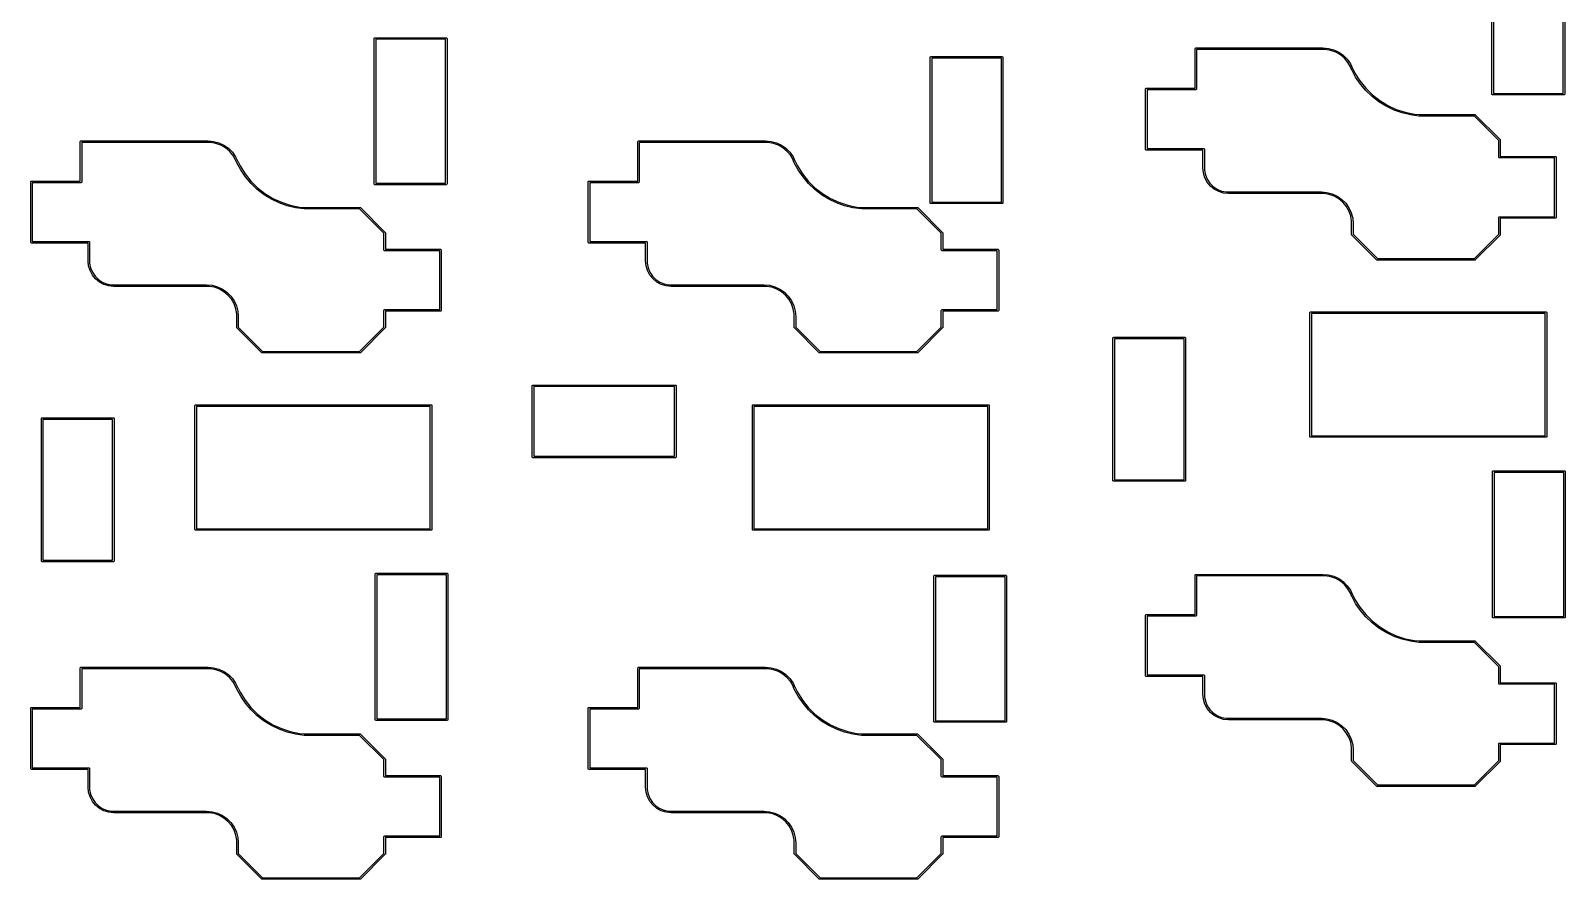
# Model space of a CAD drawing. Extents: x 44 to 182, y -112 to -26.
# Drawn here: x 43.76 to 93.31, y -81.47 to -54.06 of the extents above; entities that cross this region are included whole.
import ezdxf

# ---------------------------------------------------------------- set-up
doc = ezdxf.new("R2010")
doc.units = 0
doc.layers.add('BLACK', color=7, linetype='CONTINUOUS')

msp = doc.modelspace()

# ---------------------------------------------------------------- linework, layer by layer
at = {"layer": 'BLACK', "linetype": 'CONTINUOUS'}
for p, q in [((90.94, -56.105), (90.94, -51.405)), ((90.99, -51.43), (90.99, -56.08)), ((93.24, -56.08), (93.24, -51.43)), ((93.29, -51.405), (93.29, -56.105)), ((54.85, -54.3075), (54.851903, -54.297933)), ((54.85, -59.0075), (54.85, -54.3075)), ((54.851903, -54.297933), (54.865433, -54.284403)), ((54.865433, -54.284403), (54.875, -54.2825)), ((54.875, -54.2825), (57.175, -54.2825)), ((54.9, -54.3325), (54.9, -58.9825)), ((57.15, -54.3325), (54.9, -54.3325)), ((57.15, -58.9825), (57.15, -54.3325)), ((57.175, -54.2825), (57.184567, -54.284403)), ((57.184567, -54.284403), (57.198097, -54.297933)), ((57.198097, -54.297933), (57.2, -54.3075)), ((57.2, -54.3075), (57.2, -59.0075)), ((72.8, -54.9175), (72.801903, -54.907933)), ((72.8, -59.6175), (72.8, -54.9175)), ((72.801903, -54.907933), (72.815433, -54.894403)), ((72.815433, -54.894403), (72.825, -54.8925)), ((72.825, -54.8925), (75.125, -54.8925)), ((72.85, -54.9425), (72.85, -59.5925)), ((75.1, -54.9425), (72.85, -54.9425)), ((75.1, -59.5925), (75.1, -54.9425)), ((75.125, -54.8925), (75.134567, -54.894403)), ((75.134567, -54.894403), (75.148097, -54.907933)), ((75.148097, -54.907933), (75.15, -54.9175)), ((75.15, -54.9175), (75.15, -59.6175)), ((81.356, -54.64), (81.357903, -54.630433)), ((81.356, -55.34), (81.356, -54.64)), ((81.357903, -54.630433), (81.371433, -54.616903)), ((81.371433, -54.616903), (81.381, -54.615)), ((81.381, -54.615), (85.485, -54.615)), ((81.406, -54.665), (81.406, -55.34)), ((85.485, -54.665), (81.406, -54.665)), ((85.485, -54.615), (85.662989, -54.630572)), ((85.570301, -54.665), (85.485, -54.665)), ((85.738312, -54.694625), (85.570301, -54.665)), ((85.662989, -54.630572), (85.835571, -54.676815)), ((85.898627, -54.752975), (85.738312, -54.694625)), ((85.835571, -54.676815), (85.9975, -54.752324)), ((86.046373, -54.838276), (85.898627, -54.752975)), ((85.9975, -54.752324), (86.143857, -54.854805)), ((86.177062, -54.947938), (86.046373, -54.838276)), ((86.143857, -54.854805), (86.270196, -54.981143)), ((86.286724, -55.078627), (86.177062, -54.947938)), ((86.270196, -54.981143), (86.372676, -55.1275)), ((81.356, -55.915), (81.356, -55.34)), ((81.406, -55.34), (81.406, -55.94)), ((86.372025, -55.226374), (86.286724, -55.078627)), ((86.4012, -55.306531), (86.372025, -55.226374)), ((86.372676, -55.1275), (86.442286, -55.27678)), ((86.401201, -55.30653), (86.4012, -55.306531)), ((86.410713, -55.318706), (86.401201, -55.30653)), ((86.412735, -55.319285), (86.410713, -55.318706)), ((86.538514, -55.552368), (86.412735, -55.319285)), ((86.442286, -55.27678), (86.452147, -55.287223)), ((86.452147, -55.287223), (86.452166, -55.287214)), ((86.452166, -55.287214), (86.51691, -55.423858)), ((86.51691, -55.423858), (86.677224, -55.680282)), ((79.756, -55.94), (79.757903, -55.930433)), ((79.756, -57.89), (79.756, -55.94)), ((79.757903, -55.930433), (79.771433, -55.916903)), ((79.771433, -55.916903), (79.781, -55.915)), ((79.781, -55.915), (81.356, -55.915)), ((81.381, -55.965), (79.806, -55.965)), ((79.806, -55.965), (79.806, -57.865)), ((81.390567, -55.963097), (81.381, -55.965)), ((81.404097, -55.949567), (81.390567, -55.963097)), ((81.406, -55.94), (81.404097, -55.949567)), ((86.694762, -55.781052), (86.538514, -55.552368)), ((86.677224, -55.680282), (86.866177, -55.916397)), ((86.874021, -55.992183), (86.694762, -55.781052)), ((86.866177, -55.916397), (87.081222, -56.129022)), ((87.074332, -56.183454), (86.874021, -55.992183)), ((87.293511, -56.352779), (87.074332, -56.183454)), ((87.081222, -56.129022), (87.319461, -56.315291)), ((87.529161, -56.498306), (87.293511, -56.352779)), ((87.319461, -56.315291), (87.577682, -56.472693)), ((87.577682, -56.472693), (87.852406, -56.599107)), ((90.941903, -56.114567), (90.94, -56.105)), ((90.955433, -56.128097), (90.941903, -56.114567)), ((90.965, -56.13), (90.955433, -56.128097)), ((93.265, -56.13), (90.965, -56.13)), ((90.99, -56.08), (93.24, -56.08)), ((93.274567, -56.128097), (93.265, -56.13)), ((93.288097, -56.114567), (93.274567, -56.128097)), ((93.29, -56.105), (93.288097, -56.114567)), ((87.778712, -56.618449), (87.529161, -56.498306)), ((88.039437, -56.711894), (87.778712, -56.618449)), ((87.852406, -56.599107), (88.13993, -56.692829)), ((88.308491, -56.777621), (88.039437, -56.711894)), ((88.13993, -56.692829), (88.436378, -56.752596)), ((88.582934, -56.814913), (88.308491, -56.777621)), ((88.436378, -56.752596), (88.586054, -56.765)), ((88.583679, -56.814737), (88.582934, -56.814913)), ((88.585, -56.815), (88.583679, -56.814737)), ((90.374644, -56.815), (88.585, -56.815)), ((88.586054, -56.765), (90.385, -56.765)), ((91.16, -57.600356), (90.374644, -56.815)), ((90.385, -56.765), (90.394567, -56.766903)), ((90.394567, -56.766903), (90.402678, -56.772322)), ((90.402678, -56.772322), (91.202678, -57.572322)), ((45.356, -57.64), (45.357903, -57.630433)), ((45.356, -58.34), (45.356, -57.64)), ((45.357903, -57.630433), (45.371433, -57.616903)), ((45.371433, -57.616903), (45.381, -57.615)), ((45.381, -57.615), (49.485, -57.615)), ((45.406, -57.665), (45.406, -58.34)), ((49.485, -57.665), (45.406, -57.665)), ((49.485, -57.615), (49.662989, -57.630572)), ((49.570301, -57.665), (49.485, -57.665)), ((49.738312, -57.694625), (49.570301, -57.665)), ((49.662989, -57.630572), (49.835571, -57.676815)), ((49.898627, -57.752975), (49.738312, -57.694625)), ((49.835571, -57.676815), (49.9975, -57.752324)), ((50.046373, -57.838276), (49.898627, -57.752975)), ((49.9975, -57.752324), (50.143857, -57.854805)), ((50.177062, -57.947938), (50.046373, -57.838276)), ((50.143857, -57.854805), (50.270196, -57.981143)), ((50.286724, -58.078627), (50.177062, -57.947938)), ((63.356, -57.64), (63.357903, -57.630433)), ((63.356, -58.34), (63.356, -57.64)), ((63.357903, -57.630433), (63.371433, -57.616903)), ((63.371433, -57.616903), (63.381, -57.615)), ((63.381, -57.615), (67.485, -57.615)), ((63.406, -57.665), (63.406, -58.34)), ((67.485, -57.665), (63.406, -57.665)), ((67.485, -57.615), (67.662989, -57.630572)), ((67.570301, -57.665), (67.485, -57.665)), ((67.738312, -57.694625), (67.570301, -57.665)), ((67.662989, -57.630572), (67.835571, -57.676815)), ((67.898627, -57.752975), (67.738312, -57.694625)), ((67.835571, -57.676815), (67.9975, -57.752324)), ((68.046373, -57.838276), (67.898627, -57.752975)), ((67.9975, -57.752324), (68.143857, -57.854805)), ((68.177062, -57.947938), (68.046373, -57.838276)), ((68.143857, -57.854805), (68.270196, -57.981143)), ((68.286724, -58.078627), (68.177062, -57.947938)), ((79.757903, -57.899567), (79.756, -57.89)), ((79.771433, -57.913097), (79.757903, -57.899567)), ((79.781, -57.915), (79.771433, -57.913097)), ((81.61, -57.915), (79.781, -57.915)), ((79.806, -57.865), (81.635, -57.865)), ((81.61, -58.49), (81.61, -57.915)), ((81.635, -57.865), (81.644567, -57.866903)), ((81.644567, -57.866903), (81.658097, -57.880433)), ((81.658097, -57.880433), (81.66, -57.89)), ((81.66, -57.89), (81.66, -58.49)), ((91.16, -58.14), (91.16, -57.600356)), ((91.202678, -57.572322), (91.208097, -57.580433)), ((91.208097, -57.580433), (91.21, -57.59)), ((91.21, -57.59), (91.21, -58.115)), ((45.356, -58.915), (45.356, -58.34)), ((45.406, -58.34), (45.406, -58.94)), ((50.270196, -57.981143), (50.372676, -58.1275)), ((50.372025, -58.226374), (50.286724, -58.078627)), ((50.4012, -58.306531), (50.372025, -58.226374)), ((50.372676, -58.1275), (50.442286, -58.27678)), ((50.401201, -58.30653), (50.4012, -58.306531)), ((50.410713, -58.318706), (50.401201, -58.30653)), ((50.412735, -58.319285), (50.410713, -58.318706)), ((50.538514, -58.552368), (50.412735, -58.319285)), ((50.442286, -58.27678), (50.452147, -58.287223)), ((50.452147, -58.287223), (50.452166, -58.287214)), ((50.452166, -58.287214), (50.51691, -58.423858)), ((50.51691, -58.423858), (50.677224, -58.680282)), ((63.356, -58.915), (63.356, -58.34)), ((63.406, -58.34), (63.406, -58.94)), ((68.270196, -57.981143), (68.372676, -58.1275)), ((68.372025, -58.226374), (68.286724, -58.078627)), ((68.4012, -58.306531), (68.372025, -58.226374)), ((68.372676, -58.1275), (68.442286, -58.27678)), ((68.401201, -58.30653), (68.4012, -58.306531)), ((68.410713, -58.318706), (68.401201, -58.30653)), ((68.412735, -58.319285), (68.410713, -58.318706)), ((68.538514, -58.552368), (68.412735, -58.319285)), ((68.442286, -58.27678), (68.452147, -58.287223)), ((68.452147, -58.287223), (68.452166, -58.287214)), ((68.452166, -58.287214), (68.51691, -58.423858)), ((68.51691, -58.423858), (68.677224, -58.680282)), ((91.161903, -58.149567), (91.16, -58.14)), ((91.175433, -58.163097), (91.161903, -58.149567)), ((91.185, -58.165), (91.175433, -58.163097)), ((92.964, -58.165), (91.185, -58.165)), ((91.21, -58.115), (92.989, -58.115)), ((92.964, -60.065), (92.964, -58.165)), ((92.989, -58.115), (92.998567, -58.116903)), ((92.998567, -58.116903), (93.012097, -58.130433)), ((93.012097, -58.130433), (93.014, -58.14)), ((93.014, -58.14), (93.014, -60.09)), ((43.756, -58.94), (43.757903, -58.930433)), ((43.756, -60.89), (43.756, -58.94)), ((43.757903, -58.930433), (43.771433, -58.916903)), ((43.771433, -58.916903), (43.781, -58.915)), ((43.781, -58.915), (45.356, -58.915)), ((45.381, -58.965), (43.806, -58.965)), ((43.806, -58.965), (43.806, -60.865)), ((45.390567, -58.963097), (45.381, -58.965)), ((45.404097, -58.949567), (45.390567, -58.963097)), ((45.406, -58.94), (45.404097, -58.949567)), ((50.694762, -58.781052), (50.538514, -58.552368)), ((50.677224, -58.680282), (50.866177, -58.916397)), ((50.874021, -58.992183), (50.694762, -58.781052)), ((50.866177, -58.916397), (51.081222, -59.129022)), ((61.756, -58.94), (61.757903, -58.930433)), ((61.756, -60.89), (61.756, -58.94)), ((61.757903, -58.930433), (61.771433, -58.916903)), ((61.771433, -58.916903), (61.781, -58.915)), ((61.781, -58.915), (63.356, -58.915)), ((63.381, -58.965), (61.806, -58.965)), ((61.806, -58.965), (61.806, -60.865)), ((63.390567, -58.963097), (63.381, -58.965)), ((63.404097, -58.949567), (63.390567, -58.963097)), ((63.406, -58.94), (63.404097, -58.949567)), ((68.694762, -58.781052), (68.538514, -58.552368)), ((68.677224, -58.680282), (68.866177, -58.916397)), ((68.874021, -58.992183), (68.694762, -58.781052)), ((68.866177, -58.916397), (69.081222, -59.129022)), ((81.625852, -58.65095), (81.61, -58.49)), ((81.672799, -58.805714), (81.625852, -58.65095)), ((81.66, -58.49), (81.66, -58.566331)), ((81.66, -58.566331), (81.689783, -58.716059)), ((81.749038, -58.948345), (81.672799, -58.805714)), ((81.689783, -58.716059), (81.748204, -58.8571)), ((81.748204, -58.8571), (81.833018, -58.984034)), ((81.851637, -59.073363), (81.749038, -58.948345)), ((51.074332, -59.183454), (50.874021, -58.992183)), ((51.293511, -59.352779), (51.074332, -59.183454)), ((51.081222, -59.129022), (51.319461, -59.315291)), ((51.529161, -59.498306), (51.293511, -59.352779)), ((51.319461, -59.315291), (51.577682, -59.472693)), ((54.851903, -59.017067), (54.85, -59.0075)), ((54.865433, -59.030597), (54.851903, -59.017067)), ((54.875, -59.0325), (54.865433, -59.030597)), ((57.175, -59.0325), (54.875, -59.0325)), ((54.9, -58.9825), (57.15, -58.9825)), ((57.184567, -59.030597), (57.175, -59.0325)), ((57.198097, -59.017067), (57.184567, -59.030597)), ((57.2, -59.0075), (57.198097, -59.017067)), ((69.074332, -59.183454), (68.874021, -58.992183)), ((69.293511, -59.352779), (69.074332, -59.183454)), ((69.081222, -59.129022), (69.319461, -59.315291)), ((69.529161, -59.498306), (69.293511, -59.352779)), ((69.319461, -59.315291), (69.577682, -59.472693)), ((81.833018, -58.984034), (81.940966, -59.091982)), ((81.976655, -59.175962), (81.851637, -59.073363)), ((81.940966, -59.091982), (82.0679, -59.176796)), ((82.119286, -59.252201), (81.976655, -59.175962)), ((82.0679, -59.176796), (82.208941, -59.235217)), ((82.27405, -59.299148), (82.119286, -59.252201)), ((82.208941, -59.235217), (82.358669, -59.265)), ((82.435, -59.315), (82.27405, -59.299148)), ((82.358669, -59.265), (82.435, -59.265)), ((82.435, -59.265), (85.435, -59.265)), ((85.435, -59.315), (82.435, -59.315)), ((85.435, -59.265), (85.612989, -59.280572)), ((85.520301, -59.315), (85.435, -59.315)), ((85.688312, -59.344625), (85.520301, -59.315)), ((85.612989, -59.280572), (85.785571, -59.326815)), ((85.848627, -59.402975), (85.688312, -59.344625)), ((85.785571, -59.326815), (85.9475, -59.402324)), ((85.996373, -59.488276), (85.848627, -59.402975)), ((85.9475, -59.402324), (86.093857, -59.504804)), ((51.778712, -59.618449), (51.529161, -59.498306)), ((51.577682, -59.472693), (51.852406, -59.599107)), ((52.039437, -59.711894), (51.778712, -59.618449)), ((51.852406, -59.599107), (52.13993, -59.692829)), ((52.308491, -59.777621), (52.039437, -59.711894)), ((52.13993, -59.692829), (52.436378, -59.752596)), ((52.582934, -59.814913), (52.308491, -59.777621)), ((52.436378, -59.752596), (52.586054, -59.765)), ((52.583679, -59.814737), (52.582934, -59.814913)), ((52.585, -59.815), (52.583679, -59.814737)), ((54.374644, -59.815), (52.585, -59.815)), ((52.586054, -59.765), (54.385, -59.765)), ((55.16, -60.600356), (54.374644, -59.815)), ((54.385, -59.765), (54.394567, -59.766903)), ((54.394567, -59.766903), (54.402678, -59.772322)), ((54.402678, -59.772322), (55.202678, -60.572322)), ((69.778712, -59.618449), (69.529161, -59.498306)), ((69.577682, -59.472693), (69.852406, -59.599107)), ((70.039437, -59.711894), (69.778712, -59.618449)), ((69.852406, -59.599107), (70.13993, -59.692829)), ((70.308491, -59.777621), (70.039437, -59.711894)), ((70.13993, -59.692829), (70.436378, -59.752596)), ((70.582934, -59.814913), (70.308491, -59.777621)), ((70.436378, -59.752596), (70.586054, -59.765)), ((70.583679, -59.814737), (70.582934, -59.814913)), ((70.585, -59.815), (70.583679, -59.814737)), ((72.374644, -59.815), (70.585, -59.815)), ((70.586054, -59.765), (72.385, -59.765)), ((73.16, -60.600356), (72.374644, -59.815)), ((72.385, -59.765), (72.394567, -59.766903)), ((72.394567, -59.766903), (72.402678, -59.772322)), ((72.402678, -59.772322), (73.202678, -60.572322)), ((72.801903, -59.627067), (72.8, -59.6175)), ((72.815433, -59.640597), (72.801903, -59.627067)), ((72.825, -59.6425), (72.815433, -59.640597)), ((75.125, -59.6425), (72.825, -59.6425)), ((72.85, -59.5925), (75.1, -59.5925)), ((75.134567, -59.640597), (75.125, -59.6425)), ((75.148097, -59.627067), (75.134567, -59.640597)), ((75.15, -59.6175), (75.148097, -59.627067)), ((86.127062, -59.597938), (85.996373, -59.488276)), ((86.093857, -59.504804), (86.220196, -59.631143)), ((86.236724, -59.728627), (86.127062, -59.597938)), ((86.220196, -59.631143), (86.322676, -59.7775)), ((86.322025, -59.876373), (86.236724, -59.728627)), ((86.380375, -60.036688), (86.322025, -59.876373)), ((86.322676, -59.7775), (86.398185, -59.939429)), ((86.398185, -59.939429), (86.444428, -60.112011)), ((86.41, -60.204699), (86.380375, -60.036688)), ((86.41, -60.29), (86.41, -60.204699)), ((86.41, -60.64), (86.41, -60.29)), ((86.444428, -60.112011), (86.46, -60.29)), ((86.46, -60.29), (86.46, -60.629644)), ((91.16, -60.09), (91.161903, -60.080433)), ((91.16, -60.629644), (91.16, -60.09)), ((91.161903, -60.080433), (91.175433, -60.066903)), ((91.175433, -60.066903), (91.185, -60.065)), ((91.185, -60.065), (92.964, -60.065)), ((92.989, -60.115), (91.21, -60.115)), ((91.21, -60.115), (91.21, -60.64)), ((92.998567, -60.113097), (92.989, -60.115)), ((93.012097, -60.099567), (92.998567, -60.113097)), ((93.014, -60.09), (93.012097, -60.099567)), ((43.757903, -60.899567), (43.756, -60.89)), ((43.771433, -60.913097), (43.757903, -60.899567)), ((43.781, -60.915), (43.771433, -60.913097)), ((45.61, -60.915), (43.781, -60.915)), ((43.806, -60.865), (45.635, -60.865)), ((45.61, -61.49), (45.61, -60.915)), ((45.635, -60.865), (45.644567, -60.866903)), ((45.644567, -60.866903), (45.658097, -60.880433)), ((45.658097, -60.880433), (45.66, -60.89)), ((45.66, -60.89), (45.66, -61.49)), ((55.16, -61.14), (55.16, -60.600356)), ((55.202678, -60.572322), (55.208097, -60.580433)), ((55.208097, -60.580433), (55.21, -60.59)), ((55.21, -60.59), (55.21, -61.115)), ((61.757903, -60.899567), (61.756, -60.89)), ((61.771433, -60.913097), (61.757903, -60.899567)), ((61.781, -60.915), (61.771433, -60.913097)), ((63.61, -60.915), (61.781, -60.915)), ((61.806, -60.865), (63.635, -60.865)), ((63.61, -61.49), (63.61, -60.915)), ((63.635, -60.865), (63.644567, -60.866903)), ((63.644567, -60.866903), (63.658097, -60.880433)), ((63.658097, -60.880433), (63.66, -60.89)), ((63.66, -60.89), (63.66, -61.49)), ((73.16, -61.14), (73.16, -60.600356)), ((73.202678, -60.572322), (73.208097, -60.580433)), ((73.208097, -60.580433), (73.21, -60.59)), ((73.21, -60.59), (73.21, -61.115)), ((86.411903, -60.649567), (86.41, -60.64)), ((86.417322, -60.657678), (86.411903, -60.649567)), ((87.217322, -61.457678), (86.417322, -60.657678)), ((86.46, -60.629644), (87.245356, -61.415)), ((90.374644, -61.415), (91.16, -60.629644)), ((91.202678, -60.657678), (90.402678, -61.457678)), ((91.208097, -60.649567), (91.202678, -60.657678)), ((91.21, -60.64), (91.208097, -60.649567)), ((55.161903, -61.149567), (55.16, -61.14)), ((55.175433, -61.163097), (55.161903, -61.149567)), ((55.185, -61.165), (55.175433, -61.163097)), ((56.964, -61.165), (55.185, -61.165)), ((55.21, -61.115), (56.989, -61.115)), ((56.964, -63.065), (56.964, -61.165)), ((56.989, -61.115), (56.998567, -61.116903)), ((56.998567, -61.116903), (57.012097, -61.130433)), ((57.012097, -61.130433), (57.014, -61.14)), ((57.014, -61.14), (57.014, -63.09)), ((73.161903, -61.149567), (73.16, -61.14)), ((73.175433, -61.163097), (73.161903, -61.149567)), ((73.185, -61.165), (73.175433, -61.163097)), ((74.964, -61.165), (73.185, -61.165)), ((73.21, -61.115), (74.989, -61.115)), ((74.964, -63.065), (74.964, -61.165)), ((74.989, -61.115), (74.998567, -61.116903)), ((74.998567, -61.116903), (75.012097, -61.130433)), ((75.012097, -61.130433), (75.014, -61.14)), ((75.014, -61.14), (75.014, -63.09)), ((87.245356, -61.415), (90.374644, -61.415)), ((45.625852, -61.65095), (45.61, -61.49)), ((45.672799, -61.805714), (45.625852, -61.65095)), ((45.66, -61.49), (45.66, -61.566331)), ((45.66, -61.566331), (45.689783, -61.716059)), ((45.749038, -61.948345), (45.672799, -61.805714)), ((45.689783, -61.716059), (45.748204, -61.8571)), ((45.748204, -61.8571), (45.833018, -61.984034)), ((63.625852, -61.65095), (63.61, -61.49)), ((63.672799, -61.805714), (63.625852, -61.65095)), ((63.66, -61.49), (63.66, -61.566331)), ((63.66, -61.566331), (63.689783, -61.716059)), ((63.749038, -61.948345), (63.672799, -61.805714)), ((63.689783, -61.716059), (63.748204, -61.8571)), ((63.748204, -61.8571), (63.833018, -61.984034)), ((87.225433, -61.463097), (87.217322, -61.457678)), ((87.235, -61.465), (87.225433, -61.463097)), ((90.385, -61.465), (87.235, -61.465)), ((90.394567, -61.463097), (90.385, -61.465)), ((90.402678, -61.457678), (90.394567, -61.463097)), ((45.851637, -62.073363), (45.749038, -61.948345)), ((45.833018, -61.984034), (45.940966, -62.091982)), ((45.976655, -62.175962), (45.851637, -62.073363)), ((45.940966, -62.091982), (46.0679, -62.176796)), ((46.119286, -62.252201), (45.976655, -62.175962)), ((46.0679, -62.176796), (46.208941, -62.235217)), ((46.27405, -62.299148), (46.119286, -62.252201)), ((46.208941, -62.235217), (46.358669, -62.265)), ((46.435, -62.315), (46.27405, -62.299148)), ((46.358669, -62.265), (46.435, -62.265)), ((46.435, -62.265), (49.435, -62.265)), ((49.435, -62.315), (46.435, -62.315)), ((49.435, -62.265), (49.612989, -62.280572)), ((49.520301, -62.315), (49.435, -62.315)), ((49.688312, -62.344625), (49.520301, -62.315)), ((49.612989, -62.280572), (49.785571, -62.326815)), ((49.848627, -62.402975), (49.688312, -62.344625)), ((49.785571, -62.326815), (49.9475, -62.402324)), ((49.996373, -62.488276), (49.848627, -62.402975)), ((49.9475, -62.402324), (50.093857, -62.504804)), ((63.851637, -62.073363), (63.749038, -61.948345)), ((63.833018, -61.984034), (63.940966, -62.091982)), ((63.976655, -62.175962), (63.851637, -62.073363)), ((63.940966, -62.091982), (64.0679, -62.176796)), ((64.119286, -62.252201), (63.976655, -62.175962)), ((64.0679, -62.176796), (64.208941, -62.235217)), ((64.27405, -62.299148), (64.119286, -62.252201)), ((64.208941, -62.235217), (64.358669, -62.265)), ((64.435, -62.315), (64.27405, -62.299148)), ((64.358669, -62.265), (64.435, -62.265)), ((64.435, -62.265), (67.435, -62.265)), ((67.435, -62.315), (64.435, -62.315)), ((67.435, -62.265), (67.612989, -62.280572)), ((67.520301, -62.315), (67.435, -62.315)), ((67.688312, -62.344625), (67.520301, -62.315)), ((67.612989, -62.280572), (67.785571, -62.326815)), ((67.848627, -62.402975), (67.688312, -62.344625)), ((67.785571, -62.326815), (67.9475, -62.402324)), ((67.996373, -62.488276), (67.848627, -62.402975)), ((67.9475, -62.402324), (68.093857, -62.504804)), ((50.127062, -62.597938), (49.996373, -62.488276)), ((50.093857, -62.504804), (50.220196, -62.631143)), ((50.236724, -62.728627), (50.127062, -62.597938)), ((50.220196, -62.631143), (50.322676, -62.7775)), ((50.322025, -62.876373), (50.236724, -62.728627)), ((50.380375, -63.036688), (50.322025, -62.876373)), ((50.322676, -62.7775), (50.398185, -62.939429)), ((68.127062, -62.597938), (67.996373, -62.488276)), ((68.093857, -62.504804), (68.220196, -62.631143)), ((68.236724, -62.728627), (68.127062, -62.597938)), ((68.220196, -62.631143), (68.322676, -62.7775)), ((68.322025, -62.876373), (68.236724, -62.728627)), ((68.380375, -63.036688), (68.322025, -62.876373)), ((68.322676, -62.7775), (68.398185, -62.939429)), ((50.41, -63.204699), (50.380375, -63.036688)), ((50.398185, -62.939429), (50.444428, -63.112011)), ((50.41, -63.29), (50.41, -63.204699)), ((50.41, -63.64), (50.41, -63.29)), ((50.444428, -63.112011), (50.46, -63.29)), ((50.46, -63.29), (50.46, -63.629644)), ((55.16, -63.09), (55.161903, -63.080433)), ((55.16, -63.629644), (55.16, -63.09)), ((55.161903, -63.080433), (55.175433, -63.066903)), ((55.175433, -63.066903), (55.185, -63.065)), ((55.185, -63.065), (56.964, -63.065)), ((56.989, -63.115), (55.21, -63.115)), ((55.21, -63.115), (55.21, -63.64)), ((56.998567, -63.113097), (56.989, -63.115)), ((57.012097, -63.099567), (56.998567, -63.113097)), ((57.014, -63.09), (57.012097, -63.099567)), ((68.41, -63.204699), (68.380375, -63.036688)), ((68.398185, -62.939429), (68.444428, -63.112011)), ((68.41, -63.29), (68.41, -63.204699)), ((68.41, -63.64), (68.41, -63.29)), ((68.444428, -63.112011), (68.46, -63.29)), ((68.46, -63.29), (68.46, -63.629644)), ((73.16, -63.09), (73.161903, -63.080433)), ((73.16, -63.629644), (73.16, -63.09)), ((73.161903, -63.080433), (73.175433, -63.066903)), ((73.175433, -63.066903), (73.185, -63.065)), ((73.185, -63.065), (74.964, -63.065)), ((74.989, -63.115), (73.21, -63.115)), ((73.21, -63.115), (73.21, -63.64)), ((74.998567, -63.113097), (74.989, -63.115)), ((75.012097, -63.099567), (74.998567, -63.113097)), ((75.014, -63.09), (75.012097, -63.099567)), ((85.06, -63.164999), (85.061903, -63.155432)), ((85.06, -67.164999), (85.06, -63.164999)), ((85.061903, -63.155432), (85.075433, -63.141902)), ((85.075433, -63.141902), (85.085, -63.139999)), ((85.085, -63.139999), (92.685, -63.139999)), ((85.11, -63.189999), (85.11, -67.139999)), ((92.66, -63.189999), (85.11, -63.189999)), ((92.66, -67.139999), (92.66, -63.189999)), ((92.685, -63.139999), (92.694567, -63.141902)), ((92.694567, -63.141902), (92.708097, -63.155432)), ((92.708097, -63.155432), (92.71, -63.164999)), ((92.71, -63.164999), (92.71, -67.164999)), ((50.411903, -63.649567), (50.41, -63.64)), ((50.417322, -63.657678), (50.411903, -63.649567)), ((51.217322, -64.457678), (50.417322, -63.657678)), ((50.46, -63.629644), (51.245356, -64.415)), ((54.374644, -64.415), (55.16, -63.629644)), ((55.202678, -63.657678), (54.402678, -64.457678)), ((55.208097, -63.649567), (55.202678, -63.657678)), ((55.21, -63.64), (55.208097, -63.649567)), ((68.411903, -63.649567), (68.41, -63.64)), ((68.417322, -63.657678), (68.411903, -63.649567)), ((69.217322, -64.457678), (68.417322, -63.657678)), ((68.46, -63.629644), (69.245356, -64.415)), ((72.374644, -64.415), (73.16, -63.629644)), ((73.202678, -63.657678), (72.402678, -64.457678)), ((73.208097, -63.649567), (73.202678, -63.657678)), ((73.21, -63.64), (73.208097, -63.649567)), ((51.245356, -64.415), (54.374644, -64.415)), ((69.245356, -64.415), (72.374644, -64.415)), ((78.7, -63.985), (78.701903, -63.975433)), ((78.7, -68.585), (78.7, -63.985)), ((78.701903, -63.975433), (78.715433, -63.961903)), ((78.715433, -63.961903), (78.725, -63.96)), ((78.725, -63.96), (81.025, -63.96)), ((78.75, -64.01), (78.75, -68.56)), ((81, -64.01), (78.75, -64.01)), ((81, -68.56), (81, -64.01)), ((81.025, -63.96), (81.034567, -63.961903)), ((81.034567, -63.961903), (81.048097, -63.975433)), ((81.048097, -63.975433), (81.05, -63.985)), ((81.05, -63.985), (81.05, -68.585)), ((51.225433, -64.463097), (51.217322, -64.457678)), ((51.235, -64.465), (51.225433, -64.463097)), ((54.385, -64.465), (51.235, -64.465)), ((54.394567, -64.463097), (54.385, -64.465)), ((54.402678, -64.457678), (54.394567, -64.463097)), ((69.225433, -64.463097), (69.217322, -64.457678)), ((69.235, -64.465), (69.225433, -64.463097)), ((72.385, -64.465), (69.235, -64.465)), ((72.394567, -64.463097), (72.385, -64.465)), ((72.402678, -64.457678), (72.394567, -64.463097)), ((59.95, -65.525), (59.951903, -65.515433)), ((59.95, -67.825), (59.95, -65.525)), ((59.951903, -65.515433), (59.965433, -65.501903)), ((59.965433, -65.501903), (59.975, -65.5)), ((59.975, -65.5), (64.575, -65.5)), ((60, -65.55), (60, -67.8)), ((64.55, -65.55), (60, -65.55)), ((64.55, -67.8), (64.55, -65.55)), ((64.575, -65.5), (64.584567, -65.501903)), ((64.584567, -65.501903), (64.598097, -65.515433)), ((64.598097, -65.515433), (64.6, -65.525)), ((64.6, -65.525), (64.6, -67.825)), ((49.06, -66.164999), (49.061903, -66.155432)), ((49.06, -70.164999), (49.06, -66.164999)), ((49.061903, -66.155432), (49.075433, -66.141902)), ((49.075433, -66.141902), (49.085, -66.139999)), ((49.085, -66.139999), (56.685, -66.139999)), ((49.11, -66.189999), (49.11, -70.139999)), ((56.66, -66.189999), (49.11, -66.189999)), ((56.66, -70.139999), (56.66, -66.189999)), ((56.685, -66.139999), (56.694567, -66.141902)), ((56.694567, -66.141902), (56.708097, -66.155432)), ((56.708097, -66.155432), (56.71, -66.164999)), ((56.71, -66.164999), (56.71, -70.164999)), ((67.06, -66.164999), (67.061903, -66.155432)), ((67.06, -70.164999), (67.06, -66.164999)), ((67.061903, -66.155432), (67.075433, -66.141902)), ((67.075433, -66.141902), (67.085, -66.139999)), ((67.085, -66.139999), (74.685, -66.139999)), ((67.11, -66.189999), (67.11, -70.139999)), ((74.66, -66.189999), (67.11, -66.189999)), ((74.66, -70.139999), (74.66, -66.189999)), ((74.685, -66.139999), (74.694567, -66.141902)), ((74.694567, -66.141902), (74.708097, -66.155432)), ((74.708097, -66.155432), (74.71, -66.164999)), ((74.71, -66.164999), (74.71, -70.164999)), ((44.1, -66.585), (44.101903, -66.575433)), ((44.1, -71.185), (44.1, -66.585)), ((44.101903, -66.575433), (44.115433, -66.561903)), ((44.115433, -66.561903), (44.125, -66.56)), ((44.125, -66.56), (46.425, -66.56)), ((44.15, -66.61), (44.15, -71.16)), ((46.4, -66.61), (44.15, -66.61)), ((46.4, -71.16), (46.4, -66.61)), ((46.425, -66.56), (46.434567, -66.561903)), ((46.434567, -66.561903), (46.448097, -66.575433)), ((46.448097, -66.575433), (46.45, -66.585)), ((46.45, -66.585), (46.45, -71.185)), ((85.061903, -67.174566), (85.06, -67.164999)), ((85.075433, -67.188096), (85.061903, -67.174566)), ((85.085, -67.189999), (85.075433, -67.188096)), ((92.685, -67.189999), (85.085, -67.189999)), ((85.11, -67.139999), (92.66, -67.139999)), ((92.694567, -67.188096), (92.685, -67.189999)), ((92.708097, -67.174566), (92.694567, -67.188096)), ((92.71, -67.164999), (92.708097, -67.174566)), ((59.951903, -67.834567), (59.95, -67.825)), ((59.965433, -67.848097), (59.951903, -67.834567)), ((59.975, -67.85), (59.965433, -67.848097)), ((64.575, -67.85), (59.975, -67.85)), ((60, -67.8), (64.55, -67.8)), ((64.584567, -67.848097), (64.575, -67.85)), ((64.598097, -67.834567), (64.584567, -67.848097)), ((64.6, -67.825), (64.598097, -67.834567)), ((90.96, -68.2975), (90.961903, -68.287933)), ((90.96, -72.9975), (90.96, -68.2975)), ((90.961903, -68.287933), (90.975433, -68.274403)), ((90.975433, -68.274403), (90.985, -68.2725)), ((90.985, -68.2725), (93.285, -68.2725)), ((91.01, -68.3225), (91.01, -72.9725)), ((93.26, -68.3225), (91.01, -68.3225)), ((93.26, -72.9725), (93.26, -68.3225)), ((93.285, -68.2725), (93.294567, -68.274403)), ((93.294567, -68.274403), (93.308097, -68.287933)), ((93.308097, -68.287933), (93.31, -68.2975)), ((93.31, -68.2975), (93.31, -72.9975)), ((78.701903, -68.594567), (78.7, -68.585)), ((78.715433, -68.608097), (78.701903, -68.594567)), ((78.725, -68.61), (78.715433, -68.608097)), ((81.025, -68.61), (78.725, -68.61)), ((78.75, -68.56), (81, -68.56)), ((81.034567, -68.608097), (81.025, -68.61)), ((81.048097, -68.594567), (81.034567, -68.608097)), ((81.05, -68.585), (81.048097, -68.594567)), ((49.061903, -70.174566), (49.06, -70.164999)), ((49.075433, -70.188096), (49.061903, -70.174566)), ((49.085, -70.189999), (49.075433, -70.188096)), ((56.685, -70.189999), (49.085, -70.189999)), ((49.11, -70.139999), (56.66, -70.139999)), ((56.694567, -70.188096), (56.685, -70.189999)), ((56.708097, -70.174566), (56.694567, -70.188096)), ((56.71, -70.164999), (56.708097, -70.174566)), ((67.061903, -70.174566), (67.06, -70.164999)), ((67.075433, -70.188096), (67.061903, -70.174566)), ((67.085, -70.189999), (67.075433, -70.188096)), ((74.685, -70.189999), (67.085, -70.189999)), ((67.11, -70.139999), (74.66, -70.139999)), ((74.694567, -70.188096), (74.685, -70.189999)), ((74.708097, -70.174566), (74.694567, -70.188096)), ((74.71, -70.164999), (74.708097, -70.174566)), ((44.101903, -71.194567), (44.1, -71.185)), ((44.115433, -71.208097), (44.101903, -71.194567)), ((44.125, -71.21), (44.115433, -71.208097)), ((46.425, -71.21), (44.125, -71.21)), ((44.15, -71.16), (46.4, -71.16)), ((46.434567, -71.208097), (46.425, -71.21)), ((46.448097, -71.194567), (46.434567, -71.208097)), ((46.45, -71.185), (46.448097, -71.194567)), ((54.88, -71.6075), (54.881903, -71.597933)), ((54.88, -76.3075), (54.88, -71.6075)), ((54.881903, -71.597933), (54.895433, -71.584403)), ((54.895433, -71.584403), (54.905, -71.5825)), ((54.905, -71.5825), (57.205, -71.5825)), ((54.93, -71.6325), (54.93, -76.2825)), ((57.18, -71.6325), (54.93, -71.6325)), ((57.18, -76.2825), (57.18, -71.6325)), ((57.205, -71.5825), (57.214567, -71.584403)), ((57.214567, -71.584403), (57.228097, -71.597933)), ((57.228097, -71.597933), (57.23, -71.6075)), ((57.23, -71.6075), (57.23, -76.3075)), ((72.92, -71.6675), (72.921903, -71.657933)), ((72.92, -76.3675), (72.92, -71.6675)), ((72.921903, -71.657933), (72.935433, -71.644403)), ((72.935433, -71.644403), (72.945, -71.6425)), ((72.945, -71.6425), (75.245, -71.6425)), ((72.97, -71.6925), (72.97, -76.3425)), ((75.22, -71.6925), (72.97, -71.6925)), ((75.22, -76.3425), (75.22, -71.6925)), ((75.245, -71.6425), (75.254567, -71.644403)), ((75.254567, -71.644403), (75.268097, -71.657933)), ((75.268097, -71.657933), (75.27, -71.6675)), ((75.27, -71.6675), (75.27, -76.3675)), ((81.356, -71.64), (81.357903, -71.630433)), ((81.356, -72.34), (81.356, -71.64)), ((81.357903, -71.630433), (81.371433, -71.616903)), ((81.371433, -71.616903), (81.381, -71.615)), ((81.381, -71.615), (85.485, -71.615)), ((81.406, -71.665), (81.406, -72.34)), ((85.485, -71.665), (81.406, -71.665)), ((85.485, -71.615), (85.662989, -71.630572)), ((85.570301, -71.665), (85.485, -71.665)), ((85.738312, -71.694625), (85.570301, -71.665)), ((85.662989, -71.630572), (85.835571, -71.676815)), ((85.898627, -71.752975), (85.738312, -71.694625)), ((85.835571, -71.676815), (85.9975, -71.752324)), ((86.046373, -71.838276), (85.898627, -71.752975)), ((85.9975, -71.752324), (86.143857, -71.854805)), ((86.177062, -71.947938), (86.046373, -71.838276)), ((81.356, -72.915), (81.356, -72.34)), ((81.406, -72.34), (81.406, -72.94)), ((86.143857, -71.854805), (86.270196, -71.981143)), ((86.286724, -72.078627), (86.177062, -71.947938)), ((86.270196, -71.981143), (86.372676, -72.1275)), ((86.372025, -72.226374), (86.286724, -72.078627)), ((86.4012, -72.306531), (86.372025, -72.226374)), ((86.372676, -72.1275), (86.442286, -72.27678)), ((86.401201, -72.30653), (86.4012, -72.306531)), ((86.410713, -72.318706), (86.401201, -72.30653)), ((86.412735, -72.319285), (86.410713, -72.318706)), ((86.538514, -72.552368), (86.412735, -72.319285)), ((86.442286, -72.27678), (86.452147, -72.287223)), ((86.452147, -72.287223), (86.452166, -72.287214)), ((86.452166, -72.287214), (86.51691, -72.423858)), ((86.51691, -72.423858), (86.677224, -72.680282)), ((86.694762, -72.781052), (86.538514, -72.552368)), ((86.677224, -72.680282), (86.866177, -72.916397)), ((86.874021, -72.992183), (86.694762, -72.781052)), ((79.756, -72.94), (79.757903, -72.930433)), ((79.756, -74.89), (79.756, -72.94)), ((79.757903, -72.930433), (79.771433, -72.916903)), ((79.771433, -72.916903), (79.781, -72.915)), ((79.781, -72.915), (81.356, -72.915)), ((81.381, -72.965), (79.806, -72.965)), ((79.806, -72.965), (79.806, -74.865)), ((81.390567, -72.963097), (81.381, -72.965)), ((81.404097, -72.949567), (81.390567, -72.963097)), ((81.406, -72.94), (81.404097, -72.949567)), ((86.866177, -72.916397), (87.081222, -73.129022)), ((87.074332, -73.183454), (86.874021, -72.992183)), ((87.293511, -73.352779), (87.074332, -73.183454)), ((87.081222, -73.129022), (87.319461, -73.315291)), ((87.319461, -73.315291), (87.577682, -73.472693)), ((90.961903, -73.007067), (90.96, -72.9975)), ((90.975433, -73.020597), (90.961903, -73.007067)), ((90.985, -73.0225), (90.975433, -73.020597)), ((93.285, -73.0225), (90.985, -73.0225)), ((91.01, -72.9725), (93.26, -72.9725)), ((93.294567, -73.020597), (93.285, -73.0225)), ((93.308097, -73.007067), (93.294567, -73.020597)), ((93.31, -72.9975), (93.308097, -73.007067)), ((87.529161, -73.498306), (87.293511, -73.352779)), ((87.778712, -73.618449), (87.529161, -73.498306)), ((87.577682, -73.472693), (87.852406, -73.599107)), ((88.039437, -73.711894), (87.778712, -73.618449)), ((87.852406, -73.599107), (88.13993, -73.692829)), ((88.308491, -73.777621), (88.039437, -73.711894)), ((88.13993, -73.692829), (88.436378, -73.752596)), ((88.582934, -73.814913), (88.308491, -73.777621)), ((88.436378, -73.752596), (88.586054, -73.765)), ((88.583679, -73.814737), (88.582934, -73.814913)), ((88.585, -73.815), (88.583679, -73.814737)), ((90.374644, -73.815), (88.585, -73.815)), ((88.586054, -73.765), (90.385, -73.765)), ((91.16, -74.600356), (90.374644, -73.815)), ((90.385, -73.765), (90.394567, -73.766903)), ((90.394567, -73.766903), (90.402678, -73.772322)), ((90.402678, -73.772322), (91.202678, -74.572322)), ((45.356, -74.64), (45.357903, -74.630433)), ((45.356, -75.34), (45.356, -74.64)), ((45.357903, -74.630433), (45.371433, -74.616903)), ((45.371433, -74.616903), (45.381, -74.615)), ((45.381, -74.615), (49.485, -74.615)), ((45.406, -74.665), (45.406, -75.34)), ((49.485, -74.665), (45.406, -74.665)), ((49.485, -74.615), (49.662989, -74.630572)), ((49.570301, -74.665), (49.485, -74.665)), ((49.738312, -74.694625), (49.570301, -74.665)), ((49.662989, -74.630572), (49.835571, -74.676815)), ((49.898627, -74.752975), (49.738312, -74.694625)), ((49.835571, -74.676815), (49.9975, -74.752324)), ((50.046373, -74.838276), (49.898627, -74.752975)), ((49.9975, -74.752324), (50.143857, -74.854805)), ((63.356, -74.64), (63.357903, -74.630433)), ((63.356, -75.34), (63.356, -74.64)), ((63.357903, -74.630433), (63.371433, -74.616903)), ((63.371433, -74.616903), (63.381, -74.615)), ((63.381, -74.615), (67.485, -74.615)), ((63.406, -74.665), (63.406, -75.34)), ((67.485, -74.665), (63.406, -74.665)), ((67.485, -74.615), (67.662989, -74.630572)), ((67.570301, -74.665), (67.485, -74.665)), ((67.738312, -74.694625), (67.570301, -74.665)), ((67.662989, -74.630572), (67.835571, -74.676815)), ((67.898627, -74.752975), (67.738312, -74.694625)), ((67.835571, -74.676815), (67.9975, -74.752324)), ((68.046373, -74.838276), (67.898627, -74.752975)), ((67.9975, -74.752324), (68.143857, -74.854805)), ((91.16, -75.14), (91.16, -74.600356)), ((91.202678, -74.572322), (91.208097, -74.580433)), ((91.208097, -74.580433), (91.21, -74.59)), ((91.21, -74.59), (91.21, -75.115)), ((50.177062, -74.947938), (50.046373, -74.838276)), ((50.143857, -74.854805), (50.270196, -74.981143)), ((50.286724, -75.078627), (50.177062, -74.947938)), ((50.270196, -74.981143), (50.372676, -75.1275)), ((50.372025, -75.226374), (50.286724, -75.078627)), ((50.4012, -75.306531), (50.372025, -75.226374)), ((50.372676, -75.1275), (50.442286, -75.27678)), ((50.401201, -75.30653), (50.4012, -75.306531)), ((50.410713, -75.318706), (50.401201, -75.30653)), ((50.412735, -75.319285), (50.410713, -75.318706)), ((50.538514, -75.552368), (50.412735, -75.319285)), ((50.442286, -75.27678), (50.452147, -75.287223)), ((50.452147, -75.287223), (50.452166, -75.287214)), ((50.452166, -75.287214), (50.51691, -75.423858)), ((68.177062, -74.947938), (68.046373, -74.838276)), ((68.143857, -74.854805), (68.270196, -74.981143)), ((68.286724, -75.078627), (68.177062, -74.947938)), ((68.270196, -74.981143), (68.372676, -75.1275)), ((68.372025, -75.226374), (68.286724, -75.078627)), ((68.4012, -75.306531), (68.372025, -75.226374)), ((68.372676, -75.1275), (68.442286, -75.27678)), ((68.401201, -75.30653), (68.4012, -75.306531)), ((68.410713, -75.318706), (68.401201, -75.30653)), ((68.412735, -75.319285), (68.410713, -75.318706)), ((68.538514, -75.552368), (68.412735, -75.319285)), ((68.442286, -75.27678), (68.452147, -75.287223)), ((68.452147, -75.287223), (68.452166, -75.287214)), ((68.452166, -75.287214), (68.51691, -75.423858)), ((79.757903, -74.899567), (79.756, -74.89)), ((79.771433, -74.913097), (79.757903, -74.899567)), ((79.781, -74.915), (79.771433, -74.913097)), ((81.61, -74.915), (79.781, -74.915)), ((79.806, -74.865), (81.635, -74.865)), ((81.61, -75.49), (81.61, -74.915)), ((81.635, -74.865), (81.644567, -74.866903)), ((81.644567, -74.866903), (81.658097, -74.880433)), ((81.658097, -74.880433), (81.66, -74.89)), ((81.66, -74.89), (81.66, -75.49)), ((91.161903, -75.149567), (91.16, -75.14)), ((91.175433, -75.163097), (91.161903, -75.149567)), ((91.185, -75.165), (91.175433, -75.163097)), ((92.964, -75.165), (91.185, -75.165)), ((91.21, -75.115), (92.989, -75.115)), ((92.964, -77.065), (92.964, -75.165)), ((92.989, -75.115), (92.998567, -75.116903)), ((92.998567, -75.116903), (93.012097, -75.130433)), ((93.012097, -75.130433), (93.014, -75.14)), ((93.014, -75.14), (93.014, -77.09)), ((45.356, -75.915), (45.356, -75.34)), ((45.406, -75.34), (45.406, -75.94)), ((50.51691, -75.423858), (50.677224, -75.680282)), ((50.694762, -75.781052), (50.538514, -75.552368)), ((50.677224, -75.680282), (50.866177, -75.916397)), ((50.874021, -75.992183), (50.694762, -75.781052)), ((63.356, -75.915), (63.356, -75.34)), ((63.406, -75.34), (63.406, -75.94)), ((68.51691, -75.423858), (68.677224, -75.680282)), ((68.694762, -75.781052), (68.538514, -75.552368)), ((68.677224, -75.680282), (68.866177, -75.916397)), ((68.874021, -75.992183), (68.694762, -75.781052)), ((81.625852, -75.65095), (81.61, -75.49)), ((81.672799, -75.805714), (81.625852, -75.65095)), ((81.66, -75.49), (81.66, -75.566331)), ((81.66, -75.566331), (81.689783, -75.716059)), ((81.749038, -75.948345), (81.672799, -75.805714)), ((81.689783, -75.716059), (81.748204, -75.8571)), ((43.756, -75.94), (43.757903, -75.930433)), ((43.756, -77.89), (43.756, -75.94)), ((43.757903, -75.930433), (43.771433, -75.916903)), ((43.771433, -75.916903), (43.781, -75.915)), ((43.781, -75.915), (45.356, -75.915)), ((45.381, -75.965), (43.806, -75.965)), ((43.806, -75.965), (43.806, -77.865)), ((45.390567, -75.963097), (45.381, -75.965)), ((45.404097, -75.949567), (45.390567, -75.963097)), ((45.406, -75.94), (45.404097, -75.949567)), ((50.866177, -75.916397), (51.081222, -76.129022)), ((51.074332, -76.183454), (50.874021, -75.992183)), ((51.293511, -76.352779), (51.074332, -76.183454)), ((51.081222, -76.129022), (51.319461, -76.315291)), ((54.881903, -76.317067), (54.88, -76.3075)), ((54.93, -76.2825), (57.18, -76.2825)), ((57.23, -76.3075), (57.228097, -76.317067)), ((61.756, -75.94), (61.757903, -75.930433)), ((61.756, -77.89), (61.756, -75.94)), ((61.757903, -75.930433), (61.771433, -75.916903)), ((61.771433, -75.916903), (61.781, -75.915)), ((61.781, -75.915), (63.356, -75.915)), ((63.381, -75.965), (61.806, -75.965)), ((61.806, -75.965), (61.806, -77.865)), ((63.390567, -75.963097), (63.381, -75.965)), ((63.404097, -75.949567), (63.390567, -75.963097)), ((63.406, -75.94), (63.404097, -75.949567)), ((68.866177, -75.916397), (69.081222, -76.129022)), ((69.074332, -76.183454), (68.874021, -75.992183)), ((69.293511, -76.352779), (69.074332, -76.183454)), ((69.081222, -76.129022), (69.319461, -76.315291)), ((81.748204, -75.8571), (81.833018, -75.984034)), ((81.851637, -76.073363), (81.749038, -75.948345)), ((81.833018, -75.984034), (81.940966, -76.091982)), ((81.976655, -76.175962), (81.851637, -76.073363)), ((81.940966, -76.091982), (82.0679, -76.176796)), ((82.119286, -76.252201), (81.976655, -76.175962)), ((82.0679, -76.176796), (82.208941, -76.235217)), ((82.27405, -76.299148), (82.119286, -76.252201)), ((82.208941, -76.235217), (82.358669, -76.265)), ((82.435, -76.315), (82.27405, -76.299148)), ((82.358669, -76.265), (82.435, -76.265)), ((82.435, -76.265), (85.435, -76.265)), ((85.435, -76.265), (85.612989, -76.280572)), ((85.612989, -76.280572), (85.785571, -76.326815)), ((51.529161, -76.498306), (51.293511, -76.352779)), ((51.319461, -76.315291), (51.577682, -76.472693)), ((51.778712, -76.618449), (51.529161, -76.498306)), ((51.577682, -76.472693), (51.852406, -76.599107)), ((52.039437, -76.711894), (51.778712, -76.618449)), ((51.852406, -76.599107), (52.13993, -76.692829)), ((52.308491, -76.777621), (52.039437, -76.711894)), ((52.13993, -76.692829), (52.436378, -76.752596)), ((52.582934, -76.814913), (52.308491, -76.777621)), ((52.436378, -76.752596), (52.586054, -76.765)), ((52.586054, -76.765), (54.385, -76.765)), ((54.385, -76.765), (54.394567, -76.766903)), ((54.394567, -76.766903), (54.402678, -76.772322)), ((54.402678, -76.772322), (55.202678, -77.572322)), ((54.895433, -76.330597), (54.881903, -76.317067)), ((54.905, -76.3325), (54.895433, -76.330597)), ((57.205, -76.3325), (54.905, -76.3325)), ((57.214567, -76.330597), (57.205, -76.3325)), ((57.228097, -76.317067), (57.214567, -76.330597)), ((69.529161, -76.498306), (69.293511, -76.352779)), ((69.319461, -76.315291), (69.577682, -76.472693)), ((69.778712, -76.618449), (69.529161, -76.498306)), ((69.577682, -76.472693), (69.852406, -76.599107)), ((70.039437, -76.711894), (69.778712, -76.618449)), ((69.852406, -76.599107), (70.13993, -76.692829)), ((70.308491, -76.777621), (70.039437, -76.711894)), ((70.13993, -76.692829), (70.436378, -76.752596)), ((70.582934, -76.814913), (70.308491, -76.777621)), ((70.436378, -76.752596), (70.586054, -76.765)), ((70.586054, -76.765), (72.385, -76.765)), ((72.385, -76.765), (72.394567, -76.766903)), ((72.394567, -76.766903), (72.402678, -76.772322)), ((72.402678, -76.772322), (73.202678, -77.572322)), ((72.921903, -76.377067), (72.92, -76.3675)), ((72.935433, -76.390597), (72.921903, -76.377067)), ((72.945, -76.3925), (72.935433, -76.390597)), ((75.245, -76.3925), (72.945, -76.3925)), ((72.97, -76.3425), (75.22, -76.3425)), ((75.254567, -76.390597), (75.245, -76.3925)), ((75.268097, -76.377067), (75.254567, -76.390597)), ((75.27, -76.3675), (75.268097, -76.377067)), ((85.435, -76.315), (82.435, -76.315)), ((85.520301, -76.315), (85.435, -76.315)), ((85.688312, -76.344625), (85.520301, -76.315)), ((85.848627, -76.402975), (85.688312, -76.344625)), ((85.785571, -76.326815), (85.9475, -76.402324)), ((85.996373, -76.488276), (85.848627, -76.402975)), ((85.9475, -76.402324), (86.093857, -76.504804)), ((86.127062, -76.597938), (85.996373, -76.488276)), ((86.093857, -76.504804), (86.220196, -76.631143)), ((86.236724, -76.728627), (86.127062, -76.597938)), ((86.220196, -76.631143), (86.322676, -76.7775)), ((86.322025, -76.876373), (86.236724, -76.728627)), ((86.322676, -76.7775), (86.398185, -76.939429)), ((52.583679, -76.814737), (52.582934, -76.814913)), ((52.585, -76.815), (52.583679, -76.814737)), ((54.374644, -76.815), (52.585, -76.815)), ((55.16, -77.600356), (54.374644, -76.815)), ((70.583679, -76.814737), (70.582934, -76.814913)), ((70.585, -76.815), (70.583679, -76.814737)), ((72.374644, -76.815), (70.585, -76.815)), ((73.16, -77.600356), (72.374644, -76.815)), ((86.380375, -77.036688), (86.322025, -76.876373)), ((86.41, -77.204699), (86.380375, -77.036688)), ((86.398185, -76.939429), (86.444428, -77.112011)), ((86.41, -77.29), (86.41, -77.204699)), ((86.41, -77.64), (86.41, -77.29)), ((86.444428, -77.112011), (86.46, -77.29)), ((86.46, -77.29), (86.46, -77.629644)), ((91.16, -77.09), (91.161903, -77.080433)), ((91.16, -77.629644), (91.16, -77.09)), ((91.161903, -77.080433), (91.175433, -77.066903)), ((91.175433, -77.066903), (91.185, -77.065)), ((91.185, -77.065), (92.964, -77.065)), ((92.989, -77.115), (91.21, -77.115)), ((91.21, -77.115), (91.21, -77.64)), ((92.998567, -77.113097), (92.989, -77.115)), ((93.012097, -77.099567), (92.998567, -77.113097)), ((93.014, -77.09), (93.012097, -77.099567)), ((55.16, -78.14), (55.16, -77.600356)), ((55.202678, -77.572322), (55.208097, -77.580433)), ((55.208097, -77.580433), (55.21, -77.59)), ((55.21, -77.59), (55.21, -78.115)), ((73.16, -78.14), (73.16, -77.600356)), ((73.202678, -77.572322), (73.208097, -77.580433)), ((73.208097, -77.580433), (73.21, -77.59)), ((73.21, -77.59), (73.21, -78.115)), ((86.411903, -77.649567), (86.41, -77.64)), ((86.417322, -77.657678), (86.411903, -77.649567)), ((87.217322, -78.457678), (86.417322, -77.657678)), ((86.46, -77.629644), (87.245356, -78.415)), ((90.374644, -78.415), (91.16, -77.629644)), ((91.202678, -77.657678), (90.402678, -78.457678)), ((91.208097, -77.649567), (91.202678, -77.657678)), ((91.21, -77.64), (91.208097, -77.649567)), ((43.757903, -77.899567), (43.756, -77.89)), ((43.771433, -77.913097), (43.757903, -77.899567)), ((43.781, -77.915), (43.771433, -77.913097)), ((45.61, -77.915), (43.781, -77.915)), ((43.806, -77.865), (45.635, -77.865)), ((45.61, -78.49), (45.61, -77.915)), ((45.635, -77.865), (45.644567, -77.866903)), ((45.644567, -77.866903), (45.658097, -77.880433)), ((45.658097, -77.880433), (45.66, -77.89)), ((45.66, -77.89), (45.66, -78.49)), ((55.161903, -78.149567), (55.16, -78.14)), ((55.175433, -78.163097), (55.161903, -78.149567)), ((55.185, -78.165), (55.175433, -78.163097)), ((56.964, -78.165), (55.185, -78.165)), ((55.21, -78.115), (56.989, -78.115)), ((56.964, -80.065), (56.964, -78.165)), ((56.989, -78.115), (56.998567, -78.116903)), ((56.998567, -78.116903), (57.012097, -78.130433)), ((57.012097, -78.130433), (57.014, -78.14)), ((57.014, -78.14), (57.014, -80.09)), ((61.757903, -77.899567), (61.756, -77.89)), ((61.771433, -77.913097), (61.757903, -77.899567)), ((61.781, -77.915), (61.771433, -77.913097)), ((63.61, -77.915), (61.781, -77.915)), ((61.806, -77.865), (63.635, -77.865)), ((63.61, -78.49), (63.61, -77.915)), ((63.635, -77.865), (63.644567, -77.866903)), ((63.644567, -77.866903), (63.658097, -77.880433)), ((63.658097, -77.880433), (63.66, -77.89)), ((63.66, -77.89), (63.66, -78.49)), ((73.161903, -78.149567), (73.16, -78.14)), ((73.175433, -78.163097), (73.161903, -78.149567)), ((73.185, -78.165), (73.175433, -78.163097)), ((74.964, -78.165), (73.185, -78.165)), ((73.21, -78.115), (74.989, -78.115)), ((74.964, -80.065), (74.964, -78.165)), ((74.989, -78.115), (74.998567, -78.116903)), ((74.998567, -78.116903), (75.012097, -78.130433)), ((75.012097, -78.130433), (75.014, -78.14)), ((75.014, -78.14), (75.014, -80.09)), ((45.625852, -78.65095), (45.61, -78.49)), ((45.672799, -78.805714), (45.625852, -78.65095)), ((45.66, -78.49), (45.66, -78.566331)), ((45.66, -78.566331), (45.689783, -78.716059)), ((45.689783, -78.716059), (45.748204, -78.8571)), ((63.625852, -78.65095), (63.61, -78.49)), ((63.672799, -78.805714), (63.625852, -78.65095)), ((63.66, -78.49), (63.66, -78.566331)), ((63.66, -78.566331), (63.689783, -78.716059)), ((63.689783, -78.716059), (63.748204, -78.8571)), ((87.225433, -78.463097), (87.217322, -78.457678)), ((87.235, -78.465), (87.225433, -78.463097)), ((90.385, -78.465), (87.235, -78.465)), ((87.245356, -78.415), (90.374644, -78.415)), ((90.394567, -78.463097), (90.385, -78.465)), ((90.402678, -78.457678), (90.394567, -78.463097)), ((45.749038, -78.948345), (45.672799, -78.805714)), ((45.748204, -78.8571), (45.833018, -78.984034)), ((45.851637, -79.073363), (45.749038, -78.948345)), ((45.833018, -78.984034), (45.940966, -79.091982)), ((45.976655, -79.175962), (45.851637, -79.073363)), ((45.940966, -79.091982), (46.0679, -79.176796)), ((46.119286, -79.252201), (45.976655, -79.175962)), ((46.0679, -79.176796), (46.208941, -79.235217)), ((46.27405, -79.299148), (46.119286, -79.252201)), ((46.208941, -79.235217), (46.358669, -79.265)), ((46.358669, -79.265), (46.435, -79.265)), ((46.435, -79.265), (49.435, -79.265)), ((49.435, -79.265), (49.612989, -79.280572)), ((49.612989, -79.280572), (49.785571, -79.326815)), ((63.749038, -78.948345), (63.672799, -78.805714)), ((63.748204, -78.8571), (63.833018, -78.984034)), ((63.851637, -79.073363), (63.749038, -78.948345)), ((63.833018, -78.984034), (63.940966, -79.091982)), ((63.976655, -79.175962), (63.851637, -79.073363)), ((63.940966, -79.091982), (64.0679, -79.176796)), ((64.119286, -79.252201), (63.976655, -79.175962)), ((64.0679, -79.176796), (64.208941, -79.235217)), ((64.27405, -79.299148), (64.119286, -79.252201)), ((64.208941, -79.235217), (64.358669, -79.265)), ((64.358669, -79.265), (64.435, -79.265)), ((64.435, -79.265), (67.435, -79.265)), ((67.435, -79.265), (67.612989, -79.280572)), ((67.612989, -79.280572), (67.785571, -79.326815)), ((46.435, -79.315), (46.27405, -79.299148)), ((49.435, -79.315), (46.435, -79.315)), ((49.520301, -79.315), (49.435, -79.315)), ((49.688312, -79.344625), (49.520301, -79.315)), ((49.848627, -79.402975), (49.688312, -79.344625)), ((49.785571, -79.326815), (49.9475, -79.402324)), ((49.996373, -79.488276), (49.848627, -79.402975)), ((49.9475, -79.402324), (50.093857, -79.504804)), ((50.127062, -79.597938), (49.996373, -79.488276)), ((50.093857, -79.504804), (50.220196, -79.631143)), ((50.236724, -79.728627), (50.127062, -79.597938)), ((50.220196, -79.631143), (50.322676, -79.7775)), ((50.322025, -79.876373), (50.236724, -79.728627)), ((50.322676, -79.7775), (50.398185, -79.939429)), ((64.435, -79.315), (64.27405, -79.299148)), ((67.435, -79.315), (64.435, -79.315)), ((67.520301, -79.315), (67.435, -79.315)), ((67.688312, -79.344625), (67.520301, -79.315)), ((67.848627, -79.402975), (67.688312, -79.344625)), ((67.785571, -79.326815), (67.9475, -79.402324)), ((67.996373, -79.488276), (67.848627, -79.402975)), ((67.9475, -79.402324), (68.093857, -79.504804)), ((68.127062, -79.597938), (67.996373, -79.488276)), ((68.093857, -79.504804), (68.220196, -79.631143)), ((68.236724, -79.728627), (68.127062, -79.597938)), ((68.220196, -79.631143), (68.322676, -79.7775)), ((68.322025, -79.876373), (68.236724, -79.728627)), ((68.322676, -79.7775), (68.398185, -79.939429)), ((50.380375, -80.036688), (50.322025, -79.876373)), ((50.41, -80.204699), (50.380375, -80.036688)), ((50.398185, -79.939429), (50.444428, -80.112011)), ((50.41, -80.29), (50.41, -80.204699)), ((50.444428, -80.112011), (50.46, -80.29)), ((55.16, -80.09), (55.161903, -80.080433)), ((55.16, -80.629644), (55.16, -80.09)), ((55.161903, -80.080433), (55.175433, -80.066903)), ((55.175433, -80.066903), (55.185, -80.065)), ((55.185, -80.065), (56.964, -80.065)), ((56.989, -80.115), (55.21, -80.115)), ((55.21, -80.115), (55.21, -80.64)), ((56.998567, -80.113097), (56.989, -80.115)), ((57.012097, -80.099567), (56.998567, -80.113097)), ((57.014, -80.09), (57.012097, -80.099567)), ((68.380375, -80.036688), (68.322025, -79.876373)), ((68.41, -80.204699), (68.380375, -80.036688)), ((68.398185, -79.939429), (68.444428, -80.112011)), ((68.41, -80.29), (68.41, -80.204699)), ((68.444428, -80.112011), (68.46, -80.29)), ((73.16, -80.09), (73.161903, -80.080433)), ((73.16, -80.629644), (73.16, -80.09)), ((73.161903, -80.080433), (73.175433, -80.066903)), ((73.175433, -80.066903), (73.185, -80.065)), ((73.185, -80.065), (74.964, -80.065)), ((74.989, -80.115), (73.21, -80.115)), ((73.21, -80.115), (73.21, -80.64)), ((74.998567, -80.113097), (74.989, -80.115)), ((75.012097, -80.099567), (74.998567, -80.113097)), ((75.014, -80.09), (75.012097, -80.099567)), ((50.41, -80.64), (50.41, -80.29)), ((50.411903, -80.649567), (50.41, -80.64)), ((50.417322, -80.657678), (50.411903, -80.649567)), ((51.217322, -81.457678), (50.417322, -80.657678)), ((50.46, -80.29), (50.46, -80.629644)), ((50.46, -80.629644), (51.245356, -81.415)), ((54.374644, -81.415), (55.16, -80.629644)), ((55.202678, -80.657678), (54.402678, -81.457678)), ((55.208097, -80.649567), (55.202678, -80.657678)), ((55.21, -80.64), (55.208097, -80.649567)), ((68.41, -80.64), (68.41, -80.29)), ((68.411903, -80.649567), (68.41, -80.64)), ((68.417322, -80.657678), (68.411903, -80.649567)), ((69.217322, -81.457678), (68.417322, -80.657678)), ((68.46, -80.29), (68.46, -80.629644)), ((68.46, -80.629644), (69.245356, -81.415)), ((72.374644, -81.415), (73.16, -80.629644)), ((73.202678, -80.657678), (72.402678, -81.457678)), ((73.208097, -80.649567), (73.202678, -80.657678)), ((73.21, -80.64), (73.208097, -80.649567)), ((51.225433, -81.463097), (51.217322, -81.457678)), ((51.235, -81.465), (51.225433, -81.463097)), ((54.385, -81.465), (51.235, -81.465)), ((51.245356, -81.415), (54.374644, -81.415)), ((54.394567, -81.463097), (54.385, -81.465)), ((54.402678, -81.457678), (54.394567, -81.463097)), ((69.225433, -81.463097), (69.217322, -81.457678)), ((69.235, -81.465), (69.225433, -81.463097)), ((72.385, -81.465), (69.235, -81.465)), ((69.245356, -81.415), (72.374644, -81.415)), ((72.394567, -81.463097), (72.385, -81.465)), ((72.402678, -81.457678), (72.394567, -81.463097))]:
    msp.add_line(p, q, dxfattribs=at)

doc.saveas('drawing.dxf')
